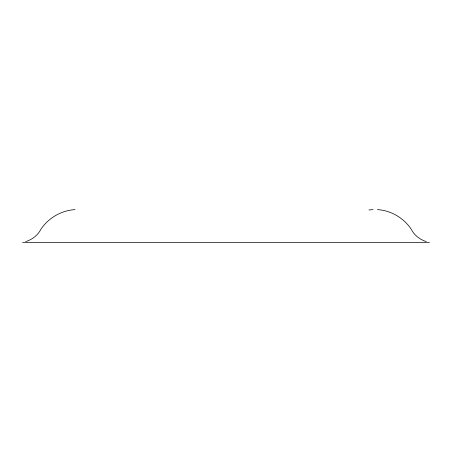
<?xml version="1.0" encoding="UTF-8"?>
<svg xmlns="http://www.w3.org/2000/svg" width="452" height="452" viewBox="0 0 452 452"><rect width="100%" height="100%" fill="white"/><g stroke="black" fill="none" stroke-linecap="round" stroke-linejoin="round"><path stroke-width="0.68" d="M25.736 241.611C32.069 239.611 37.872 235.322 40.878 229.305C48.426 217.943 61.404 210.406 75.032 209.621M368.973 209.971L373.036 209.621M22.6 242.379L429.4 242.379M377.42 209.621C390.969 210.412 403.828 217.983 411.28 229.305C414.247 235.3 419.993 239.605 426.292 241.611"/></g></svg>
